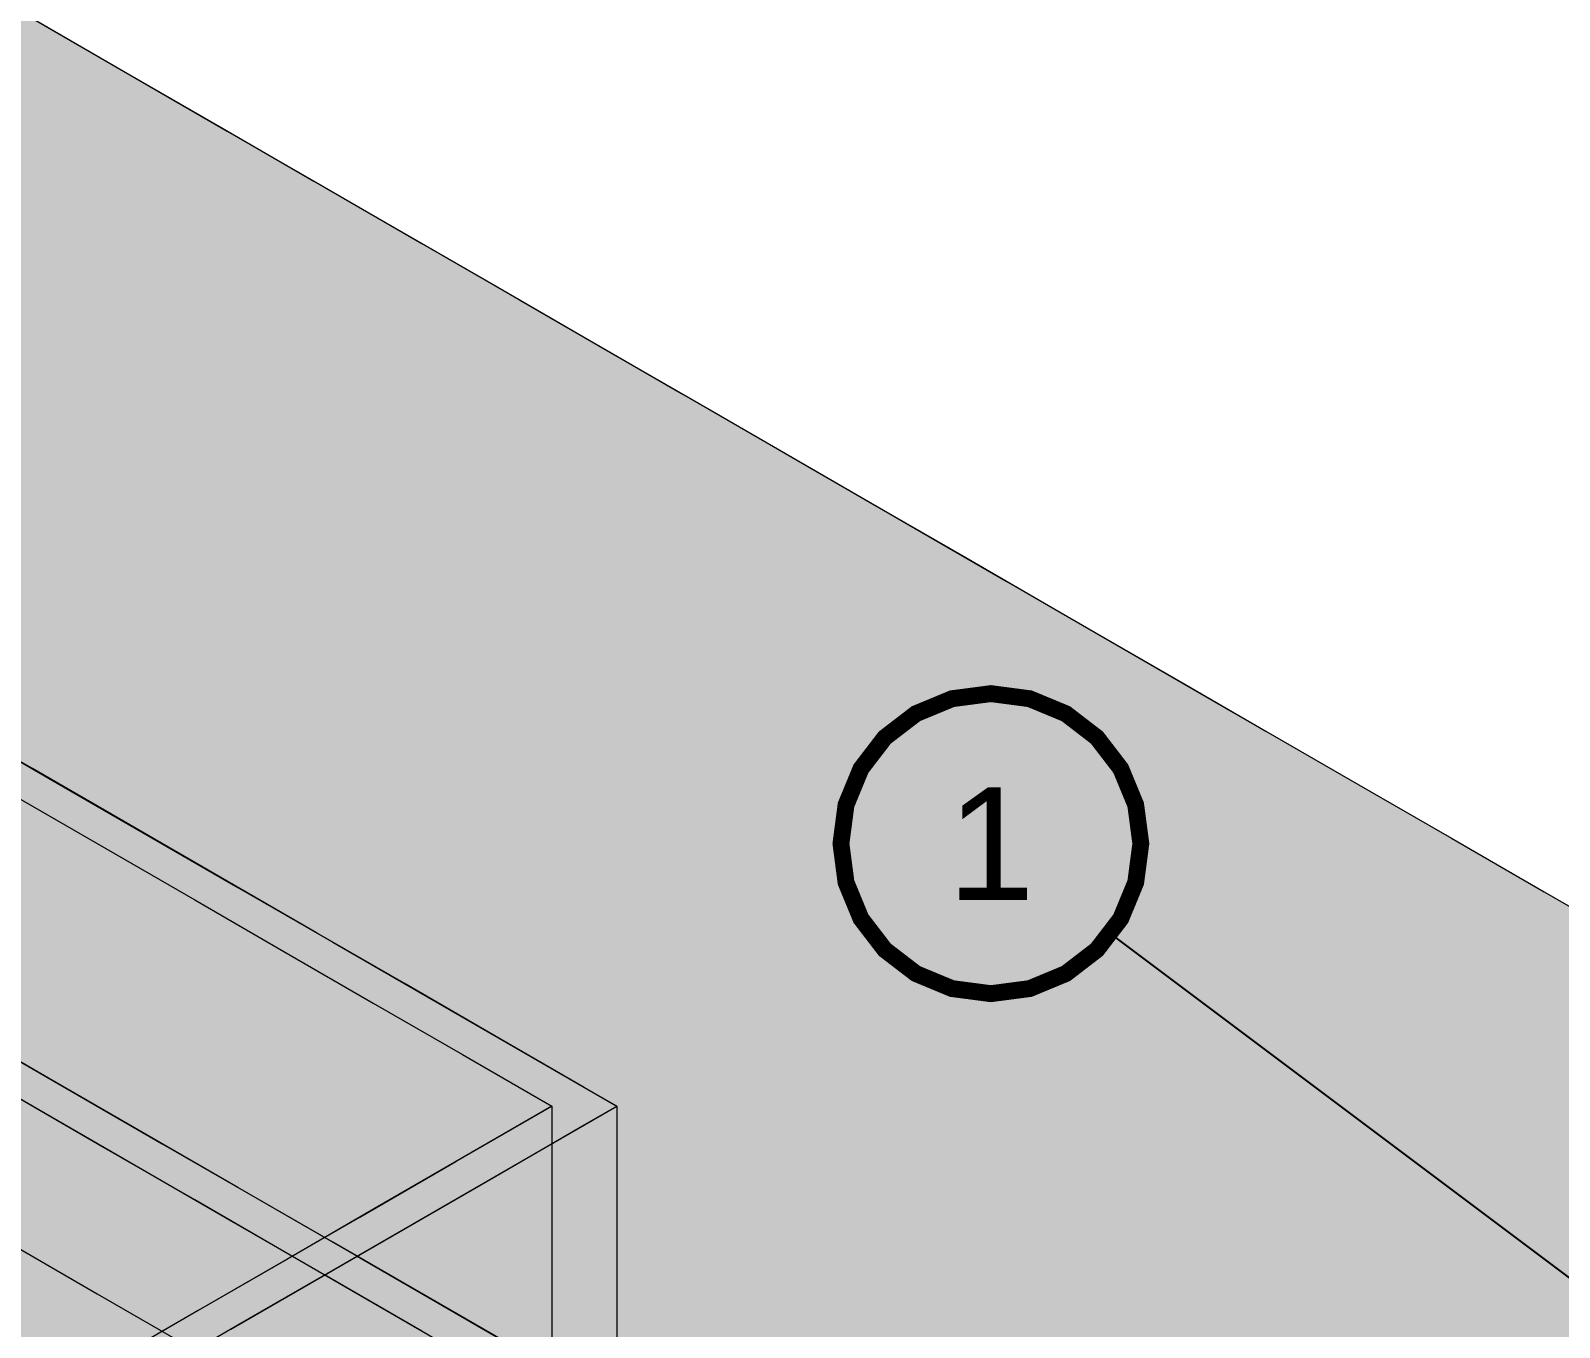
# Model space of a CAD drawing. Header units: metres. Extents: x 0 to 8.41, y 0 to 5.94.
# Drawn here: x 2.7149 to 3.1227, y 4.746 to 5.0918 of the extents above; entities that cross this region are included whole.
import ezdxf
from ezdxf.enums import TextEntityAlignment as Align

# ---------------------------------------------------------------- set-up
doc = ezdxf.new("R2010")
doc.units = ezdxf.units.M
doc.header["$LTSCALE"] = 0.25
doc.layers.add('ISO-3D', color=7, linetype='CONTINUOUS', lineweight=13)
doc.layers.add('ISO-3D-ARISTAS', color=250, linetype='CONTINUOUS', lineweight=13)
doc.layers.add('LLAMADAS-NUM', color=30, linetype='CONTINUOUS', lineweight=25, true_color=0xc05014)
doc.styles.get("Standard").update_dxf_attribs({"font": 'arial.ttf'})

msp = doc.modelspace()

# ---------------------------------------------------------------- linework, layer by layer
at = {"layer": 'ISO-3D', "true_color": 0xb0aea8}
for points in [[(2.71678, 5.09417), (2.69203, 5.07988), (2.69224, 5.10833), (2.6675, 5.09405)], [(2.74131, 5.08), (2.71657, 5.06571), (2.71678, 5.09417), (2.69203, 5.07988)], [(2.71657, 5.06571), (2.69183, 5.05143), (2.69203, 5.07988), (2.66729, 5.0656)], [(2.76585, 5.06583), (2.74111, 5.05155), (2.74131, 5.08), (2.71657, 5.06571)], [(2.74111, 5.05155), (2.71636, 5.03726), (2.71657, 5.06571), (2.69183, 5.05143)], [(2.79039, 5.05167), (2.76565, 5.03738), (2.76585, 5.06583), (2.74111, 5.05155)], [(2.71636, 5.03726), (2.69162, 5.02298), (2.69183, 5.05143), (2.66708, 5.03714)], [(2.76565, 5.03738), (2.7409, 5.0231), (2.74111, 5.05155), (2.71636, 5.03726)], [(2.81493, 5.0375), (2.79018, 5.02321), (2.79039, 5.05167), (2.76565, 5.03738)], [(2.7409, 5.0231), (2.71616, 5.00881), (2.71636, 5.03726), (2.69162, 5.02298)], [(2.79018, 5.02321), (2.76544, 5.00893), (2.76565, 5.03738), (2.7409, 5.0231)], [(2.83946, 5.02333), (2.81472, 5.00905), (2.81493, 5.0375), (2.79018, 5.02321)], [(2.71616, 5.00881), (2.69141, 4.99452), (2.69162, 5.02298), (2.66688, 5.00869)], [(2.76544, 5.00893), (2.7407, 4.99464), (2.7409, 5.0231), (2.71616, 5.00881)], [(2.81472, 5.00905), (2.78998, 4.99476), (2.79018, 5.02321), (2.76544, 5.00893)], [(2.864, 5.00917), (2.83926, 4.99488), (2.83946, 5.02333), (2.81472, 5.00905)], [(2.7407, 4.99464), (2.71595, 4.98036), (2.71616, 5.00881), (2.69141, 4.99452)], [(2.78998, 4.99476), (2.76523, 4.98048), (2.76544, 5.00893), (2.7407, 4.99464)], [(2.83926, 4.99488), (2.81451, 4.9806), (2.81472, 5.00905), (2.78998, 4.99476)], [(2.88854, 4.995), (2.86379, 4.98071), (2.864, 5.00917), (2.83926, 4.99488)], [(2.71595, 4.98036), (2.69121, 4.96607), (2.69141, 4.99452), (2.66667, 4.98024)], [(2.76523, 4.98048), (2.74049, 4.96619), (2.7407, 4.99464), (2.71595, 4.98036)], [(2.81451, 4.9806), (2.78977, 4.96631), (2.78998, 4.99476), (2.76523, 4.98048)], [(2.86379, 4.98071), (2.83905, 4.96643), (2.83926, 4.99488), (2.81451, 4.9806)], [(2.91452, 4.98), (2.88978, 4.96571), (2.88854, 4.995), (2.86379, 4.98071)], [(2.74049, 4.96619), (2.71575, 4.9519), (2.71595, 4.98036), (2.69121, 4.96607)], [(2.78977, 4.96631), (2.76503, 4.95202), (2.76523, 4.98048), (2.74049, 4.96619)], [(2.83905, 4.96643), (2.81431, 4.95214), (2.81451, 4.9806), (2.78977, 4.96631)], [(2.88978, 4.96571), (2.86503, 4.95143), (2.86379, 4.98071), (2.83905, 4.96643)], [(2.9405, 4.965), (2.91576, 4.95071), (2.91452, 4.98), (2.88978, 4.96571)], [(2.71575, 4.9519), (2.691, 4.93762), (2.69121, 4.96607), (2.66646, 4.95179)], [(2.76503, 4.95202), (2.74028, 4.93774), (2.74049, 4.96619), (2.71575, 4.9519)], [(2.81431, 4.95214), (2.78956, 4.93786), (2.78977, 4.96631), (2.76503, 4.95202)], [(2.86503, 4.95143), (2.84029, 4.93714), (2.83905, 4.96643), (2.81431, 4.95214)], [(2.91576, 4.95071), (2.89101, 4.93643), (2.88978, 4.96571), (2.86503, 4.95143)], [(2.96432, 4.95125), (2.93957, 4.93696), (2.9405, 4.965), (2.91576, 4.95071)], [(2.74028, 4.93774), (2.71554, 4.92345), (2.71575, 4.9519), (2.691, 4.93762)], [(2.78956, 4.93786), (2.76482, 4.92357), (2.76503, 4.95202), (2.74028, 4.93774)], [(2.84029, 4.93714), (2.81554, 4.92286), (2.81431, 4.95214), (2.78956, 4.93786)], [(2.89101, 4.93643), (2.86627, 4.92214), (2.86503, 4.95143), (2.84029, 4.93714)], [(2.98813, 4.9375), (2.96339, 4.92321), (2.96432, 4.95125), (2.93957, 4.93696)], [(2.93957, 4.93696), (2.91483, 4.92268), (2.91576, 4.95071), (2.89101, 4.93643)], [(2.71554, 4.92345), (2.6908, 4.90917), (2.691, 4.93762), (2.66626, 4.92333)], [(2.76482, 4.92357), (2.74008, 4.90929), (2.74028, 4.93774), (2.71554, 4.92345)], [(2.81554, 4.92286), (2.7908, 4.90857), (2.78956, 4.93786), (2.76482, 4.92357)], [(2.86627, 4.92214), (2.84153, 4.90786), (2.84029, 4.93714), (2.81554, 4.92286)], [(2.91483, 4.92268), (2.89008, 4.90839), (2.89101, 4.93643), (2.86627, 4.92214)], [(2.96339, 4.92321), (2.93864, 4.90893), (2.93957, 4.93696), (2.91483, 4.92268)], [(3.01195, 4.92375), (2.9872, 4.90946), (2.98813, 4.9375), (2.96339, 4.92321)], [(2.74008, 4.90929), (2.71533, 4.895), (2.71554, 4.92345), (2.6908, 4.90917)], [(2.7908, 4.90857), (2.76606, 4.89429), (2.76482, 4.92357), (2.74008, 4.90929)], [(2.84153, 4.90786), (2.81678, 4.89357), (2.81554, 4.92286), (2.7908, 4.90857)], [(2.93864, 4.90893), (2.9139, 4.89464), (2.91483, 4.92268), (2.89008, 4.90839)], [(2.9872, 4.90946), (2.96246, 4.89518), (2.96339, 4.92321), (2.93864, 4.90893)], [(3.03576, 4.91), (3.01102, 4.89571), (3.01195, 4.92375), (2.9872, 4.90946)], [(2.89008, 4.90839), (2.86534, 4.89411), (2.86627, 4.92214), (2.84153, 4.90786)], [(2.76606, 4.89429), (2.74131, 4.88), (2.74008, 4.90929), (2.71533, 4.895)], [(2.81678, 4.89357), (2.79204, 4.87929), (2.7908, 4.90857), (2.76606, 4.89429)], [(2.86534, 4.89411), (2.8406, 4.87982), (2.84153, 4.90786), (2.81678, 4.89357)], [(2.9139, 4.89464), (2.88916, 4.88036), (2.89008, 4.90839), (2.86534, 4.89411)], [(2.96246, 4.89518), (2.93772, 4.88089), (2.93864, 4.90893), (2.9139, 4.89464)], [(3.01102, 4.89571), (2.98628, 4.88143), (2.9872, 4.90946), (2.96246, 4.89518)], [(3.04442, 4.905), (3.01968, 4.89071), (3.03576, 4.91), (3.01102, 4.89571)], [(3.06917, 4.89071), (3.04442, 4.87643), (3.04442, 4.905), (3.01968, 4.89071)], [(2.79204, 4.87929), (2.76729, 4.865), (2.76606, 4.89429), (2.74131, 4.88)], [(2.93772, 4.88089), (2.91297, 4.86661), (2.9139, 4.89464), (2.88916, 4.88036)], [(2.98628, 4.88143), (2.96153, 4.86714), (2.96246, 4.89518), (2.93772, 4.88089)], [(3.01968, 4.89071), (2.99494, 4.87643), (3.01102, 4.89571), (2.98628, 4.88143)], [(2.8406, 4.87982), (2.81585, 4.86554), (2.81678, 4.89357), (2.79204, 4.87929)], [(2.88916, 4.88036), (2.86441, 4.86607), (2.86534, 4.89411), (2.8406, 4.87982)], [(3.04442, 4.87643), (3.01968, 4.86214), (3.01968, 4.89071), (2.99494, 4.87643)], [(3.09391, 4.87643), (3.06917, 4.86214), (3.06917, 4.89071), (3.04442, 4.87643)], [(2.81585, 4.86554), (2.79111, 4.85125), (2.79204, 4.87929), (2.76729, 4.865)], [(2.86441, 4.86607), (2.83967, 4.85179), (2.8406, 4.87982), (2.81585, 4.86554)], [(2.91297, 4.86661), (2.88823, 4.85232), (2.88916, 4.88036), (2.86441, 4.86607)], [(2.96153, 4.86714), (2.93679, 4.85286), (2.93772, 4.88089), (2.91297, 4.86661)], [(2.99494, 4.87643), (2.97019, 4.86214), (2.98628, 4.88143), (2.96153, 4.86714)], [(3.01968, 4.86214), (2.99494, 4.84786), (2.99494, 4.87643), (2.97019, 4.86214)], [(3.06917, 4.86214), (3.04442, 4.84786), (3.04442, 4.87643), (3.01968, 4.86214)], [(3.11865, 4.86214), (3.09391, 4.84786), (3.09391, 4.87643), (3.06917, 4.86214)], [(2.88823, 4.85232), (2.86349, 4.83804), (2.86441, 4.86607), (2.83967, 4.85179)], [(2.93679, 4.85286), (2.91204, 4.83857), (2.91297, 4.86661), (2.88823, 4.85232)], [(2.97019, 4.86214), (2.94545, 4.84786), (2.96153, 4.86714), (2.93679, 4.85286)], [(2.83967, 4.85179), (2.81493, 4.8375), (2.81585, 4.86554), (2.79111, 4.85125)], [(2.99494, 4.84786), (2.97019, 4.83357), (2.97019, 4.86214), (2.94545, 4.84786)], [(3.04442, 4.84786), (3.01968, 4.83357), (3.01968, 4.86214), (2.99494, 4.84786)], [(3.09391, 4.84786), (3.06917, 4.83357), (3.06917, 4.86214), (3.04442, 4.84786)], [(3.1434, 4.84786), (3.11865, 4.83357), (3.11865, 4.86214), (3.09391, 4.84786)], [(2.86349, 4.83804), (2.83874, 4.82375), (2.83967, 4.85179), (2.81493, 4.8375)], [(2.91204, 4.83857), (2.8873, 4.82429), (2.88823, 4.85232), (2.86349, 4.83804)], [(2.94545, 4.84786), (2.9207, 4.83357), (2.93679, 4.85286), (2.91204, 4.83857)], [(2.97019, 4.83357), (2.94545, 4.81929), (2.94545, 4.84786), (2.9207, 4.83357)], [(3.01968, 4.83357), (2.99494, 4.81929), (2.99494, 4.84786), (2.97019, 4.83357)], [(3.06917, 4.83357), (3.04442, 4.81929), (3.04442, 4.84786), (3.01968, 4.83357)], [(3.11865, 4.83357), (3.09391, 4.81929), (3.09391, 4.84786), (3.06917, 4.83357)], [(3.16814, 4.83357), (3.1434, 4.81929), (3.1434, 4.84786), (3.11865, 4.83357)], [(2.8873, 4.82429), (2.86256, 4.81), (2.86349, 4.83804), (2.83874, 4.82375)], [(2.9207, 4.83357), (2.89596, 4.81929), (2.91204, 4.83857), (2.8873, 4.82429)], [(2.94545, 4.81929), (2.9207, 4.805), (2.9207, 4.83357), (2.89596, 4.81929)], [(2.99494, 4.81929), (2.97019, 4.805), (2.97019, 4.83357), (2.94545, 4.81929)], [(3.04442, 4.81929), (3.01968, 4.805), (3.01968, 4.83357), (2.99494, 4.81929)], [(3.09391, 4.81929), (3.06917, 4.805), (3.06917, 4.83357), (3.04442, 4.81929)], [(3.1434, 4.81929), (3.11865, 4.805), (3.11865, 4.83357), (3.09391, 4.81929)], [(2.72399, 4.81), (2.71533, 4.805), (2.69801, 4.825), (2.68935, 4.82)], [(2.89596, 4.81929), (2.87122, 4.805), (2.8873, 4.82429), (2.86256, 4.81)], [(2.9207, 4.805), (2.89596, 4.79071), (2.89596, 4.81929), (2.87122, 4.805)], [(2.97019, 4.805), (2.94545, 4.79071), (2.94545, 4.81929), (2.9207, 4.805)], [(3.01968, 4.805), (2.99494, 4.79071), (2.99494, 4.81929), (2.97019, 4.805)], [(3.06917, 4.805), (3.04442, 4.79071), (3.04442, 4.81929), (3.01968, 4.805)], [(3.11865, 4.805), (3.09391, 4.79071), (3.09391, 4.81929), (3.06917, 4.805)], [(3.16814, 4.805), (3.1434, 4.79071), (3.1434, 4.81929), (3.11865, 4.805)], [(2.74997, 4.795), (2.74131, 4.79), (2.72399, 4.81), (2.71533, 4.805)], [(2.89596, 4.79071), (2.8873, 4.78571), (2.87122, 4.805), (2.86256, 4.8)], [(2.94545, 4.79071), (2.9207, 4.77643), (2.9207, 4.805), (2.89596, 4.79071)], [(2.99494, 4.79071), (2.97019, 4.77643), (2.97019, 4.805), (2.94545, 4.79071)], [(3.04442, 4.79071), (3.01968, 4.77643), (3.01968, 4.805), (2.99494, 4.79071)], [(3.09391, 4.79071), (3.06917, 4.77643), (3.06917, 4.805), (3.04442, 4.79071)], [(3.1434, 4.79071), (3.11865, 4.77643), (3.11865, 4.805), (3.09391, 4.79071)], [(2.8873, 4.78571), (2.86373, 4.7721), (2.86256, 4.8), (2.83898, 4.78639)], [(2.77595, 4.78), (2.76729, 4.775), (2.74997, 4.795), (2.74131, 4.79)], [(2.9207, 4.77643), (2.91204, 4.77143), (2.89596, 4.79071), (2.8873, 4.78571)], [(2.97019, 4.77643), (2.94545, 4.76214), (2.94545, 4.79071), (2.9207, 4.77643)], [(3.01968, 4.77643), (2.99494, 4.76214), (2.99494, 4.79071), (2.97019, 4.77643)], [(3.06917, 4.77643), (3.04442, 4.76214), (3.04442, 4.79071), (3.01968, 4.77643)], [(3.11865, 4.77643), (3.09391, 4.76214), (3.09391, 4.79071), (3.06917, 4.77643)], [(3.16814, 4.77643), (3.1434, 4.76214), (3.1434, 4.79071), (3.11865, 4.77643)], [(2.86373, 4.7721), (2.84015, 4.75849), (2.83898, 4.78639), (2.81541, 4.77278)], [(2.91204, 4.77143), (2.88847, 4.75782), (2.8873, 4.78571), (2.86373, 4.7721)], [(2.80194, 4.765), (2.79328, 4.76), (2.77595, 4.78), (2.76729, 4.775)], [(2.94545, 4.76214), (2.93679, 4.75714), (2.9207, 4.77643), (2.91204, 4.77143)], [(2.99494, 4.76214), (2.97019, 4.74786), (2.97019, 4.77643), (2.94545, 4.76214)], [(3.04442, 4.76214), (3.01968, 4.74786), (3.01968, 4.77643), (2.99494, 4.76214)], [(3.09391, 4.76214), (3.06917, 4.74786), (3.06917, 4.77643), (3.04442, 4.76214)], [(3.1434, 4.76214), (3.11865, 4.74786), (3.11865, 4.77643), (3.09391, 4.76214)], [(2.84015, 4.75849), (2.81658, 4.74488), (2.81541, 4.77278), (2.79183, 4.75917)], [(2.88847, 4.75782), (2.86489, 4.74421), (2.86373, 4.7721), (2.84015, 4.75849)], [(2.93679, 4.75714), (2.91321, 4.74353), (2.91204, 4.77143), (2.88847, 4.75782)], [(2.82792, 4.75), (2.81926, 4.745), (2.80194, 4.765), (2.79328, 4.76)], [(2.71533, 4.745), (2.69368, 4.7325), (2.68935, 4.76), (2.6677, 4.7475)], [(2.97019, 4.74786), (2.96153, 4.74286), (2.94545, 4.76214), (2.93679, 4.75714)], [(3.01968, 4.74786), (2.99494, 4.73357), (2.99494, 4.76214), (2.97019, 4.74786)], [(3.06917, 4.74786), (3.04442, 4.73357), (3.04442, 4.76214), (3.01968, 4.74786)], [(3.11865, 4.74786), (3.09391, 4.73357), (3.09391, 4.76214), (3.06917, 4.74786)], [(3.16814, 4.74786), (3.1434, 4.73357), (3.1434, 4.76214), (3.11865, 4.74786)], [(2.81658, 4.74488), (2.793, 4.73127), (2.79183, 4.75917), (2.76826, 4.74556)], [(2.86489, 4.74421), (2.84132, 4.7306), (2.84015, 4.75849), (2.81658, 4.74488)], [(2.91321, 4.74353), (2.88964, 4.72992), (2.88847, 4.75782), (2.86489, 4.74421)], [(2.96153, 4.74286), (2.93796, 4.72925), (2.93679, 4.75714), (2.91321, 4.74353)], [(2.84524, 4.74), (2.83658, 4.735), (2.82792, 4.75), (2.81926, 4.745)], [(2.99494, 4.73357), (2.98628, 4.72857), (2.97019, 4.74786), (2.96153, 4.74286)], [(3.04442, 4.73357), (3.01968, 4.71929), (3.01968, 4.74786), (2.99494, 4.73357)], [(3.09391, 4.73357), (3.06917, 4.71929), (3.06917, 4.74786), (3.04442, 4.73357)], [(3.1434, 4.73357), (3.11865, 4.71929), (3.11865, 4.74786), (3.09391, 4.73357)]]:
    msp.add_solid(points, dxfattribs=at)
at = {"layer": 'ISO-3D', "true_color": 0x9e9d98}
for points in [[(2.71533, 5.06833), (2.68935, 5.08333), (2.71533, 5.095), (2.68935, 5.11)], [(2.74131, 5.05333), (2.71533, 5.06833), (2.74131, 5.08), (2.71533, 5.095)], [(2.71533, 5.04167), (2.68935, 5.05667), (2.71533, 5.06833), (2.68935, 5.08333)], [(2.76729, 5.03833), (2.74131, 5.05333), (2.76729, 5.065), (2.74131, 5.08)], [(2.74131, 5.02667), (2.71533, 5.04167), (2.74131, 5.05333), (2.71533, 5.06833)], [(2.79328, 5.02333), (2.76729, 5.03833), (2.79328, 5.05), (2.76729, 5.065)], [(2.71533, 5.015), (2.68935, 5.03), (2.71533, 5.04167), (2.68935, 5.05667)], [(2.76729, 5.01167), (2.74131, 5.02667), (2.76729, 5.03833), (2.74131, 5.05333)], [(2.81926, 5.00833), (2.79328, 5.02333), (2.81926, 5.035), (2.79328, 5.05)], [(2.74131, 5), (2.71533, 5.015), (2.74131, 5.02667), (2.71533, 5.04167)], [(2.79328, 4.99667), (2.76729, 5.01167), (2.79328, 5.02333), (2.76729, 5.03833)], [(2.84524, 4.99333), (2.81926, 5.00833), (2.84524, 5.02), (2.81926, 5.035)], [(2.71533, 4.995), (2.68935, 5.01), (2.71533, 5.015), (2.68935, 5.03)], [(2.76729, 4.985), (2.74131, 5), (2.76729, 5.01167), (2.74131, 5.02667)], [(2.81926, 4.98167), (2.79328, 4.99667), (2.81926, 5.00833), (2.79328, 5.02333)], [(2.87122, 4.97833), (2.84524, 4.99333), (2.87122, 5.005), (2.84524, 5.02)], [(2.74131, 4.98), (2.71533, 4.995), (2.74131, 5), (2.71533, 5.015)], [(2.71533, 4.96605), (2.68935, 4.98105), (2.71533, 4.995), (2.68935, 5.01)], [(2.79328, 4.97), (2.76729, 4.985), (2.79328, 4.99667), (2.76729, 5.01167)], [(2.84524, 4.96667), (2.81926, 4.98167), (2.84524, 4.99333), (2.81926, 5.00833)], [(2.8972, 4.96333), (2.87122, 4.97833), (2.8972, 4.99), (2.87122, 5.005)], [(2.76729, 4.965), (2.74131, 4.98), (2.76729, 4.985), (2.74131, 5)], [(2.81926, 4.955), (2.79328, 4.97), (2.81926, 4.98167), (2.79328, 4.99667)], [(2.74131, 4.95105), (2.71533, 4.96605), (2.74131, 4.98), (2.71533, 4.995)], [(2.87122, 4.95167), (2.84524, 4.96667), (2.87122, 4.97833), (2.84524, 4.99333)], [(2.92318, 4.94833), (2.8972, 4.96333), (2.92318, 4.975), (2.8972, 4.99)], [(2.79328, 4.95), (2.76729, 4.965), (2.79328, 4.97), (2.76729, 4.985)], [(2.71533, 4.93711), (2.68935, 4.95211), (2.71533, 4.96605), (2.68935, 4.98105)], [(2.76729, 4.93605), (2.74131, 4.95105), (2.76729, 4.965), (2.74131, 4.98)], [(2.84524, 4.94), (2.81926, 4.955), (2.84524, 4.96667), (2.81926, 4.98167)], [(2.8972, 4.93667), (2.87122, 4.95167), (2.8972, 4.96333), (2.87122, 4.97833)], [(2.94916, 4.93333), (2.92318, 4.94833), (2.94916, 4.96), (2.92318, 4.975)], [(2.81926, 4.935), (2.79328, 4.95), (2.81926, 4.955), (2.79328, 4.97)], [(2.74131, 4.92211), (2.71533, 4.93711), (2.74131, 4.95105), (2.71533, 4.96605)], [(2.79328, 4.92105), (2.76729, 4.93605), (2.79328, 4.95), (2.76729, 4.965)], [(2.87122, 4.925), (2.84524, 4.94), (2.87122, 4.95167), (2.84524, 4.96667)], [(2.92318, 4.92167), (2.8972, 4.93667), (2.92318, 4.94833), (2.8972, 4.96333)], [(2.97514, 4.91833), (2.94916, 4.93333), (2.97514, 4.945), (2.94916, 4.96)], [(2.71533, 4.90816), (2.68935, 4.92316), (2.71533, 4.93711), (2.68935, 4.95211)], [(2.84524, 4.92), (2.81926, 4.935), (2.84524, 4.94), (2.81926, 4.955)], [(2.8972, 4.91), (2.87122, 4.925), (2.8972, 4.93667), (2.87122, 4.95167)], [(2.76729, 4.90711), (2.74131, 4.92211), (2.76729, 4.93605), (2.74131, 4.95105)], [(2.81926, 4.90605), (2.79328, 4.92105), (2.81926, 4.935), (2.79328, 4.95)], [(2.94916, 4.90667), (2.92318, 4.92167), (2.94916, 4.93333), (2.92318, 4.94833)], [(3.00112, 4.90333), (2.97514, 4.91833), (3.00112, 4.93), (2.97514, 4.945)], [(2.87122, 4.905), (2.84524, 4.92), (2.87122, 4.925), (2.84524, 4.94)], [(2.74131, 4.89316), (2.71533, 4.90816), (2.74131, 4.92211), (2.71533, 4.93711)], [(2.79328, 4.89211), (2.76729, 4.90711), (2.79328, 4.92105), (2.76729, 4.93605)], [(2.84524, 4.89105), (2.81926, 4.90605), (2.84524, 4.92), (2.81926, 4.935)], [(2.92318, 4.895), (2.8972, 4.91), (2.92318, 4.92167), (2.8972, 4.93667)], [(2.97514, 4.89167), (2.94916, 4.90667), (2.97514, 4.91833), (2.94916, 4.93333)], [(3.02277, 4.89083), (3.00112, 4.90333), (3.02277, 4.9175), (3.00112, 4.93)], [(2.71533, 4.87921), (2.68935, 4.89421), (2.71533, 4.90816), (2.68935, 4.92316)], [(2.8972, 4.89), (2.87122, 4.905), (2.8972, 4.91), (2.87122, 4.925)], [(2.76729, 4.87816), (2.74131, 4.89316), (2.76729, 4.90711), (2.74131, 4.92211)], [(2.81926, 4.87711), (2.79328, 4.89211), (2.81926, 4.90605), (2.79328, 4.92105)], [(2.87122, 4.87605), (2.84524, 4.89105), (2.87122, 4.905), (2.84524, 4.92)], [(2.94916, 4.88), (2.92318, 4.895), (2.94916, 4.90667), (2.92318, 4.92167)], [(3.00112, 4.87667), (2.97514, 4.89167), (3.00112, 4.90333), (2.97514, 4.91833)], [(3.04442, 4.87833), (3.02277, 4.89083), (3.04442, 4.905), (3.02277, 4.9175)], [(2.71966, 4.86583), (2.6944, 4.88042), (2.71966, 4.8925), (2.6944, 4.90708)], [(2.74131, 4.86421), (2.71533, 4.87921), (2.74131, 4.89316), (2.71533, 4.90816)], [(2.79328, 4.86316), (2.76729, 4.87816), (2.79328, 4.89211), (2.76729, 4.90711)], [(2.92318, 4.875), (2.8972, 4.89), (2.92318, 4.895), (2.8972, 4.91)], [(2.97514, 4.865), (2.94916, 4.88), (2.97514, 4.89167), (2.94916, 4.90667)], [(2.84524, 4.86211), (2.81926, 4.87711), (2.84524, 4.89105), (2.81926, 4.90605)], [(2.8972, 4.86105), (2.87122, 4.87605), (2.8972, 4.89), (2.87122, 4.905)], [(3.02277, 4.86417), (3.00112, 4.87667), (3.02277, 4.89083), (3.00112, 4.90333)], [(3.06917, 4.86405), (3.04442, 4.87833), (3.06917, 4.89071), (3.04442, 4.905)], [(2.71533, 4.85026), (2.68935, 4.86526), (2.71533, 4.87921), (2.68935, 4.89421)], [(2.94916, 4.86), (2.92318, 4.875), (2.94916, 4.88), (2.92318, 4.895)], [(2.74492, 4.85125), (2.71966, 4.86583), (2.74492, 4.87792), (2.71966, 4.8925)], [(2.76729, 4.84921), (2.74131, 4.86421), (2.76729, 4.87816), (2.74131, 4.89316)], [(2.81926, 4.84816), (2.79328, 4.86316), (2.81926, 4.87711), (2.79328, 4.89211)], [(2.87122, 4.84711), (2.84524, 4.86211), (2.87122, 4.87605), (2.84524, 4.89105)], [(3.00112, 4.85), (2.97514, 4.865), (3.00112, 4.87667), (2.97514, 4.89167)], [(3.04442, 4.85167), (3.02277, 4.86417), (3.04442, 4.87833), (3.02277, 4.89083)], [(3.09391, 4.84976), (3.06917, 4.86405), (3.09391, 4.87643), (3.06917, 4.89071)], [(2.92318, 4.84605), (2.8972, 4.86105), (2.92318, 4.875), (2.8972, 4.89)], [(2.71966, 4.83917), (2.6944, 4.85375), (2.71966, 4.86583), (2.6944, 4.88042)], [(2.74131, 4.83526), (2.71533, 4.85026), (2.74131, 4.86421), (2.71533, 4.87921)], [(2.77018, 4.83667), (2.74492, 4.85125), (2.77018, 4.86333), (2.74492, 4.87792)], [(2.79328, 4.83421), (2.76729, 4.84921), (2.79328, 4.86316), (2.76729, 4.87816)], [(2.97514, 4.845), (2.94916, 4.86), (2.97514, 4.865), (2.94916, 4.88)], [(3.06917, 4.83738), (3.04442, 4.85167), (3.06917, 4.86405), (3.04442, 4.87833)], [(2.84524, 4.83316), (2.81926, 4.84816), (2.84524, 4.86211), (2.81926, 4.87711)], [(2.8972, 4.83211), (2.87122, 4.84711), (2.8972, 4.86105), (2.87122, 4.87605)], [(2.94916, 4.83105), (2.92318, 4.84605), (2.94916, 4.86), (2.92318, 4.875)], [(3.02277, 4.8375), (3.00112, 4.85), (3.02277, 4.86417), (3.00112, 4.87667)], [(3.11865, 4.83548), (3.09391, 4.84976), (3.11865, 4.86214), (3.09391, 4.87643)], [(2.74492, 4.82458), (2.71966, 4.83917), (2.74492, 4.85125), (2.71966, 4.86583)], [(2.71533, 4.82132), (2.68935, 4.83632), (2.71533, 4.85026), (2.68935, 4.86526)], [(2.76729, 4.82026), (2.74131, 4.83526), (2.76729, 4.84921), (2.74131, 4.86421)], [(2.79544, 4.82208), (2.77018, 4.83667), (2.79544, 4.84875), (2.77018, 4.86333)], [(2.81926, 4.81921), (2.79328, 4.83421), (2.81926, 4.84816), (2.79328, 4.86316)], [(2.87122, 4.81816), (2.84524, 4.83316), (2.87122, 4.84711), (2.84524, 4.86211)], [(3.00112, 4.83), (2.97514, 4.845), (3.00112, 4.85), (2.97514, 4.865)], [(3.04442, 4.825), (3.02277, 4.8375), (3.04442, 4.85167), (3.02277, 4.86417)], [(3.09391, 4.8231), (3.06917, 4.83738), (3.09391, 4.84976), (3.06917, 4.86405)], [(3.1434, 4.82119), (3.11865, 4.83548), (3.1434, 4.84786), (3.11865, 4.86214)], [(2.92318, 4.81711), (2.8972, 4.83211), (2.92318, 4.84605), (2.8972, 4.86105)], [(2.97514, 4.81605), (2.94916, 4.83105), (2.97514, 4.845), (2.94916, 4.86)], [(2.71966, 4.8125), (2.6944, 4.82708), (2.71966, 4.83917), (2.6944, 4.85375)], [(2.74131, 4.80632), (2.71533, 4.82132), (2.74131, 4.83526), (2.71533, 4.85026)], [(2.77018, 4.81), (2.74492, 4.82458), (2.77018, 4.83667), (2.74492, 4.85125)], [(3.02277, 4.8175), (3.00112, 4.83), (3.02277, 4.8375), (3.00112, 4.85)], [(3.06917, 4.81071), (3.04442, 4.825), (3.06917, 4.83738), (3.04442, 4.85167)], [(3.11865, 4.80881), (3.09391, 4.8231), (3.11865, 4.83548), (3.09391, 4.84976)], [(2.79328, 4.80526), (2.76729, 4.82026), (2.79328, 4.83421), (2.76729, 4.84921)], [(2.8207, 4.8075), (2.79544, 4.82208), (2.8207, 4.83417), (2.79544, 4.84875)], [(2.84524, 4.80421), (2.81926, 4.81921), (2.84524, 4.83316), (2.81926, 4.84816)], [(2.8972, 4.80316), (2.87122, 4.81816), (2.8972, 4.83211), (2.87122, 4.84711)], [(2.94916, 4.80211), (2.92318, 4.81711), (2.94916, 4.83105), (2.92318, 4.84605)], [(3.00112, 4.80105), (2.97514, 4.81605), (3.00112, 4.83), (2.97514, 4.845)], [(2.74492, 4.79792), (2.71966, 4.8125), (2.74492, 4.82458), (2.71966, 4.83917)], [(3.04442, 4.805), (3.02277, 4.8175), (3.04442, 4.825), (3.02277, 4.8375)], [(3.09391, 4.79643), (3.06917, 4.81071), (3.09391, 4.8231), (3.06917, 4.83738)], [(2.71533, 4.79237), (2.68935, 4.80737), (2.71533, 4.82132), (2.68935, 4.83632)], [(2.76729, 4.79132), (2.74131, 4.80632), (2.76729, 4.82026), (2.74131, 4.83526)], [(2.79544, 4.79542), (2.77018, 4.81), (2.79544, 4.82208), (2.77018, 4.83667)], [(2.81926, 4.79026), (2.79328, 4.80526), (2.81926, 4.81921), (2.79328, 4.83421)], [(2.84596, 4.79292), (2.8207, 4.8075), (2.84596, 4.81958), (2.8207, 4.83417)], [(2.87122, 4.78921), (2.84524, 4.80421), (2.87122, 4.81816), (2.84524, 4.83316)], [(3.1434, 4.79452), (3.11865, 4.80881), (3.1434, 4.82119), (3.11865, 4.83548)], [(2.92318, 4.78816), (2.8972, 4.80316), (2.92318, 4.81711), (2.8972, 4.83211)], [(2.97514, 4.78711), (2.94916, 4.80211), (2.97514, 4.81605), (2.94916, 4.83105)], [(3.02277, 4.78855), (3.00112, 4.80105), (3.02277, 4.8175), (3.00112, 4.83)], [(3.06917, 4.79071), (3.04442, 4.805), (3.06917, 4.81071), (3.04442, 4.825)], [(2.74131, 4.77737), (2.71533, 4.79237), (2.74131, 4.80632), (2.71533, 4.82132)], [(2.77018, 4.78333), (2.74492, 4.79792), (2.77018, 4.81), (2.74492, 4.82458)], [(2.8207, 4.78083), (2.79544, 4.79542), (2.8207, 4.8075), (2.79544, 4.82208)], [(3.11865, 4.78214), (3.09391, 4.79643), (3.11865, 4.80881), (3.09391, 4.8231)], [(2.79328, 4.77632), (2.76729, 4.79132), (2.79328, 4.80526), (2.76729, 4.82026)], [(2.84524, 4.77526), (2.81926, 4.79026), (2.84524, 4.80421), (2.81926, 4.81921)], [(2.87122, 4.77833), (2.84596, 4.79292), (2.87122, 4.805), (2.84596, 4.81958)], [(2.8972, 4.77421), (2.87122, 4.78921), (2.8972, 4.80316), (2.87122, 4.81816)], [(2.94916, 4.77316), (2.92318, 4.78816), (2.94916, 4.80211), (2.92318, 4.81711)], [(3.04442, 4.77605), (3.02277, 4.78855), (3.04442, 4.805), (3.02277, 4.8175)], [(3.00112, 4.77211), (2.97514, 4.78711), (3.00112, 4.80105), (2.97514, 4.81605)], [(2.79544, 4.76875), (2.77018, 4.78333), (2.79544, 4.79542), (2.77018, 4.81)], [(3.09391, 4.77643), (3.06917, 4.79071), (3.09391, 4.79643), (3.06917, 4.81071)], [(3.1434, 4.76786), (3.11865, 4.78214), (3.1434, 4.79452), (3.11865, 4.80881)], [(2.71533, 4.76342), (2.68935, 4.77842), (2.71533, 4.79237), (2.68935, 4.80737)], [(2.76729, 4.76237), (2.74131, 4.77737), (2.76729, 4.79132), (2.74131, 4.80632)], [(2.81926, 4.76132), (2.79328, 4.77632), (2.81926, 4.79026), (2.79328, 4.80526)], [(2.84596, 4.76625), (2.8207, 4.78083), (2.84596, 4.79292), (2.8207, 4.8075)], [(3.06917, 4.76177), (3.04442, 4.77605), (3.06917, 4.79071), (3.04442, 4.805)], [(2.87122, 4.76026), (2.84524, 4.77526), (2.87122, 4.78921), (2.84524, 4.80421)], [(2.92318, 4.75921), (2.8972, 4.77421), (2.92318, 4.78816), (2.8972, 4.80316)], [(2.97514, 4.75816), (2.94916, 4.77316), (2.97514, 4.78711), (2.94916, 4.80211)], [(3.02277, 4.75961), (3.00112, 4.77211), (3.02277, 4.78855), (3.00112, 4.80105)], [(3.11865, 4.76214), (3.09391, 4.77643), (3.11865, 4.78214), (3.09391, 4.79643)], [(2.74131, 4.74842), (2.71533, 4.76342), (2.74131, 4.77737), (2.71533, 4.79237)], [(2.8207, 4.75417), (2.79544, 4.76875), (2.8207, 4.78083), (2.79544, 4.79542)], [(2.87122, 4.75167), (2.84596, 4.76625), (2.87122, 4.77833), (2.84596, 4.79292)], [(2.79328, 4.74737), (2.76729, 4.76237), (2.79328, 4.77632), (2.76729, 4.79132)], [(2.84524, 4.74632), (2.81926, 4.76132), (2.84524, 4.77526), (2.81926, 4.79026)], [(2.8972, 4.74526), (2.87122, 4.76026), (2.8972, 4.77421), (2.87122, 4.78921)], [(2.94916, 4.74421), (2.92318, 4.75921), (2.94916, 4.77316), (2.92318, 4.78816)], [(3.04442, 4.74711), (3.02277, 4.75961), (3.04442, 4.77605), (3.02277, 4.78855)], [(3.09391, 4.74748), (3.06917, 4.76177), (3.09391, 4.77643), (3.06917, 4.79071)], [(3.00112, 4.74316), (2.97514, 4.75816), (3.00112, 4.77211), (2.97514, 4.78711)], [(2.84596, 4.73958), (2.8207, 4.75417), (2.84596, 4.76625), (2.8207, 4.78083)], [(3.1434, 4.74786), (3.11865, 4.76214), (3.1434, 4.76786), (3.11865, 4.78214)], [(2.71533, 4.73447), (2.68935, 4.74947), (2.71533, 4.76342), (2.68935, 4.77842)], [(2.76729, 4.73342), (2.74131, 4.74842), (2.76729, 4.76237), (2.74131, 4.77737)], [(2.81926, 4.73237), (2.79328, 4.74737), (2.81926, 4.76132), (2.79328, 4.77632)], [(3.06917, 4.73282), (3.04442, 4.74711), (3.06917, 4.76177), (3.04442, 4.77605)], [(3.11865, 4.7332), (3.09391, 4.74748), (3.11865, 4.76214), (3.09391, 4.77643)], [(2.87122, 4.73132), (2.84524, 4.74632), (2.87122, 4.76026), (2.84524, 4.77526)], [(2.92318, 4.73026), (2.8972, 4.74526), (2.92318, 4.75921), (2.8972, 4.77421)], [(2.97514, 4.72921), (2.94916, 4.74421), (2.97514, 4.75816), (2.94916, 4.77316)], [(3.02277, 4.73066), (3.00112, 4.74316), (3.02277, 4.75961), (3.00112, 4.77211)], [(2.73265, 4.735), (2.70667, 4.75), (2.73265, 4.755), (2.70667, 4.77)], [(2.87122, 4.725), (2.84596, 4.73958), (2.87122, 4.75167), (2.84596, 4.76625)], [(2.71533, 4.71687), (2.68935, 4.73187), (2.71533, 4.745), (2.68935, 4.76)], [(2.74131, 4.71947), (2.71533, 4.73447), (2.74131, 4.74842), (2.71533, 4.76342)], [(2.79328, 4.71842), (2.76729, 4.73342), (2.79328, 4.74737), (2.76729, 4.76237)], [(2.84524, 4.71737), (2.81926, 4.73237), (2.84524, 4.74632), (2.81926, 4.76132)], [(2.8972, 4.71632), (2.87122, 4.73132), (2.8972, 4.74526), (2.87122, 4.76026)], [(3.04442, 4.71816), (3.02277, 4.73066), (3.04442, 4.74711), (3.02277, 4.75961)], [(3.09391, 4.71853), (3.06917, 4.73282), (3.09391, 4.74748), (3.06917, 4.76177)], [(3.1434, 4.71891), (3.11865, 4.7332), (3.1434, 4.74786), (3.11865, 4.76214)], [(2.94916, 4.71526), (2.92318, 4.73026), (2.94916, 4.74421), (2.92318, 4.75921)], [(3.00112, 4.71421), (2.97514, 4.72921), (3.00112, 4.74316), (2.97514, 4.75816)], [(2.75863, 4.72), (2.73265, 4.735), (2.75863, 4.74), (2.73265, 4.755)], [(2.71533, 4.70553), (2.68935, 4.72053), (2.71533, 4.73447), (2.68935, 4.74947)], [(2.73265, 4.71), (2.70667, 4.725), (2.73265, 4.735), (2.70667, 4.75)], [(2.76729, 4.70447), (2.74131, 4.71947), (2.76729, 4.73342), (2.74131, 4.74842)], [(2.81926, 4.70342), (2.79328, 4.71842), (2.81926, 4.73237), (2.79328, 4.74737)], [(3.11865, 4.70425), (3.09391, 4.71853), (3.11865, 4.7332), (3.09391, 4.74748)], [(2.87122, 4.70237), (2.84524, 4.71737), (2.87122, 4.73132), (2.84524, 4.74632)], [(3.06917, 4.70387), (3.04442, 4.71816), (3.06917, 4.73282), (3.04442, 4.74711)]]:
    msp.add_solid(points, dxfattribs=at)
at = {"layer": 'ISO-3D', "true_color": 0x9e9c96}
for points in [[(2.73265, 4.875), (2.70908, 4.86139), (2.70667, 4.89), (2.6831, 4.87639)], [(2.75863, 4.86), (2.73506, 4.84639), (2.73265, 4.875), (2.70908, 4.86139)], [(2.73506, 4.84639), (2.71148, 4.83278), (2.70908, 4.86139), (2.6855, 4.84778)], [(2.78245, 4.84625), (2.75888, 4.83264), (2.75863, 4.86), (2.73506, 4.84639)], [(2.75888, 4.83264), (2.7353, 4.81903), (2.73506, 4.84639), (2.71148, 4.83278)], [(2.80627, 4.8325), (2.78269, 4.81889), (2.78245, 4.84625), (2.75888, 4.83264)], [(2.7353, 4.81903), (2.71172, 4.80542), (2.71148, 4.83278), (2.68791, 4.81917)], [(2.78269, 4.81889), (2.75912, 4.80528), (2.75888, 4.83264), (2.7353, 4.81903)], [(2.83008, 4.81875), (2.80651, 4.80514), (2.80627, 4.8325), (2.78269, 4.81889)], [(2.75912, 4.80528), (2.73554, 4.79167), (2.7353, 4.81903), (2.71172, 4.80542)], [(2.80651, 4.80514), (2.78293, 4.79153), (2.78269, 4.81889), (2.75912, 4.80528)], [(2.8539, 4.805), (2.83032, 4.79139), (2.83008, 4.81875), (2.80651, 4.80514)], [(2.73554, 4.79167), (2.71197, 4.77806), (2.71172, 4.80542), (2.68815, 4.79181)], [(2.78293, 4.79153), (2.75936, 4.77792), (2.75912, 4.80528), (2.73554, 4.79167)], [(2.83032, 4.79139), (2.80675, 4.77778), (2.80651, 4.80514), (2.78293, 4.79153)], [(2.75936, 4.77792), (2.73578, 4.76431), (2.73554, 4.79167), (2.71197, 4.77806)], [(2.80675, 4.77778), (2.78317, 4.76417), (2.78293, 4.79153), (2.75936, 4.77792)], [(2.73578, 4.76431), (2.71221, 4.75069), (2.71197, 4.77806), (2.68839, 4.76444)], [(2.78317, 4.76417), (2.7596, 4.75056), (2.75936, 4.77792), (2.73578, 4.76431)], [(2.73265, 4.755), (2.70667, 4.74), (2.70667, 4.77), (2.68069, 4.755)], [(2.7596, 4.75056), (2.73602, 4.73694), (2.73578, 4.76431), (2.71221, 4.75069)], [(2.75863, 4.74), (2.73265, 4.725), (2.73265, 4.755), (2.70667, 4.74)], [(2.73602, 4.73694), (2.71245, 4.72333), (2.71221, 4.75069), (2.68863, 4.73708)]]:
    msp.add_solid(points, dxfattribs=at)
at = {"layer": 'ISO-3D', "true_color": 0x8e8d88}
for points in [[(2.73265, 4.845), (2.70667, 4.86), (2.73265, 4.875), (2.70667, 4.89)], [(2.75863, 4.83), (2.73265, 4.845), (2.75863, 4.86), (2.73265, 4.875)], [(2.73265, 4.82), (2.70667, 4.835), (2.73265, 4.845), (2.70667, 4.86)], [(2.78245, 4.81625), (2.75863, 4.83), (2.78245, 4.84625), (2.75863, 4.86)], [(2.80627, 4.8025), (2.78245, 4.81625), (2.80627, 4.8325), (2.78245, 4.84625)], [(2.75863, 4.805), (2.73265, 4.82), (2.75863, 4.83), (2.73265, 4.845)], [(2.73265, 4.795), (2.70667, 4.81), (2.73265, 4.82), (2.70667, 4.835)], [(2.78245, 4.79125), (2.75863, 4.805), (2.78245, 4.81625), (2.75863, 4.83)], [(2.83008, 4.78875), (2.80627, 4.8025), (2.83008, 4.81875), (2.80627, 4.8325)], [(2.75863, 4.78), (2.73265, 4.795), (2.75863, 4.805), (2.73265, 4.82)], [(2.8539, 4.775), (2.83008, 4.78875), (2.8539, 4.805), (2.83008, 4.81875)], [(2.80627, 4.7775), (2.78245, 4.79125), (2.80627, 4.8025), (2.78245, 4.81625)], [(2.78245, 4.76625), (2.75863, 4.78), (2.78245, 4.79125), (2.75863, 4.805)], [(2.87122, 4.77833), (2.84596, 4.76375), (2.87122, 4.805), (2.84596, 4.79042)], [(2.83008, 4.76375), (2.80627, 4.7775), (2.83008, 4.78875), (2.80627, 4.8025)], [(2.80627, 4.7525), (2.78245, 4.76625), (2.80627, 4.7775), (2.78245, 4.79125)], [(2.84596, 4.76375), (2.8207, 4.74917), (2.84596, 4.79042), (2.8207, 4.77583)], [(2.8539, 4.75), (2.83008, 4.76375), (2.8539, 4.775), (2.83008, 4.78875)], [(2.83008, 4.73875), (2.80627, 4.7525), (2.83008, 4.76375), (2.80627, 4.7775)], [(2.87122, 4.75167), (2.84596, 4.73708), (2.87122, 4.77833), (2.84596, 4.76375)], [(2.8207, 4.74917), (2.79544, 4.73458), (2.8207, 4.77583), (2.79544, 4.76125)], [(2.84596, 4.73708), (2.8207, 4.7225), (2.84596, 4.76375), (2.8207, 4.74917)], [(2.8539, 4.725), (2.83008, 4.73875), (2.8539, 4.75), (2.83008, 4.76375)], [(2.79544, 4.73458), (2.77018, 4.72), (2.79544, 4.76125), (2.77018, 4.74667)], [(2.87122, 4.725), (2.84596, 4.71042), (2.87122, 4.75167), (2.84596, 4.73708)], [(2.8207, 4.7225), (2.79544, 4.70792), (2.8207, 4.74917), (2.79544, 4.73458)], [(2.77018, 4.72), (2.74492, 4.70542), (2.77018, 4.74667), (2.74492, 4.73208)]]:
    msp.add_solid(points, dxfattribs=at)
at = {"layer": 'ISO-3D', "true_color": 0x7f7e7a}
for points in [[(2.8539, 4.775), (2.82829, 4.76022), (2.8539, 4.805), (2.82829, 4.79022)], [(2.82829, 4.76022), (2.80269, 4.74543), (2.82829, 4.79022), (2.80269, 4.77543)], [(2.80269, 4.74543), (2.77708, 4.73065), (2.80269, 4.77543), (2.77708, 4.76065)], [(2.8539, 4.75), (2.82829, 4.73522), (2.8539, 4.775), (2.82829, 4.76022)], [(2.77708, 4.73065), (2.75148, 4.71587), (2.77708, 4.76065), (2.75148, 4.74587)], [(2.82829, 4.73522), (2.80269, 4.72043), (2.82829, 4.76022), (2.80269, 4.74543)], [(2.8539, 4.725), (2.82829, 4.71022), (2.8539, 4.75), (2.82829, 4.73522)]]:
    msp.add_solid(points, dxfattribs=at)
at = {"layer": 'ISO-3D-ARISTAS', "color": 250}
for p, q in [((2.71533, 5.095), (2.74131, 5.08)), ((2.71678, 5.09417), (2.74131, 5.08)), ((2.74131, 5.08), (2.76729, 5.065)), ((2.74131, 5.08), (2.76585, 5.06583)), ((2.76585, 5.06583), (2.79039, 5.05167)), ((2.76729, 5.065), (2.79328, 5.05)), ((2.79039, 5.05167), (2.81493, 5.0375)), ((2.79328, 5.05), (2.81926, 5.035)), ((2.81493, 5.0375), (2.83946, 5.02333)), ((2.81926, 5.035), (2.84524, 5.02)), ((2.83946, 5.02333), (2.864, 5.00917)), ((2.84524, 5.02), (2.87122, 5.005)), ((2.864, 5.00917), (2.88854, 4.995)), ((2.87122, 5.005), (2.8972, 4.99)), ((2.88854, 4.995), (2.91452, 4.98)), ((2.8972, 4.99), (2.92318, 4.975)), ((2.91452, 4.98), (2.9405, 4.965)), ((2.92318, 4.975), (2.94916, 4.96)), ((2.9405, 4.965), (2.96432, 4.95125)), ((2.94916, 4.96), (2.97514, 4.945)), ((2.96432, 4.95125), (2.98813, 4.9375)), ((2.97514, 4.945), (3.00112, 4.93)), ((2.98813, 4.9375), (3.01195, 4.92375)), ((3.00112, 4.93), (3.02277, 4.9175)), ((3.01195, 4.92375), (3.03576, 4.91)), ((3.02277, 4.9175), (3.04442, 4.905)), ((2.71533, 4.895), (2.6908, 4.90917)), ((2.6944, 4.90708), (2.71966, 4.8925)), ((3.03576, 4.91), (3.04442, 4.905)), ((3.04442, 4.905), (3.06917, 4.89071)), ((3.04442, 4.905), (3.06917, 4.89071)), ((2.74131, 4.88), (2.71533, 4.895)), ((2.71966, 4.8925), (2.74492, 4.87792)), ((3.06917, 4.89071), (3.09391, 4.87643)), ((3.06917, 4.89071), (3.09391, 4.87643)), ((2.70667, 4.89), (2.73265, 4.875)), ((2.70667, 4.89), (2.73265, 4.875)), ((2.76729, 4.865), (2.74131, 4.88)), ((2.74492, 4.87792), (2.77018, 4.86333)), ((2.73265, 4.875), (2.75863, 4.86)), ((2.73265, 4.875), (2.75863, 4.86)), ((3.09391, 4.87643), (3.11865, 4.86214)), ((3.09391, 4.87643), (3.11865, 4.86214)), ((2.79111, 4.85125), (2.76729, 4.865)), ((2.77018, 4.86333), (2.79544, 4.84875)), ((3.11865, 4.86214), (3.1434, 4.84786)), ((3.11865, 4.86214), (3.1434, 4.84786)), ((2.75863, 4.86), (2.78245, 4.84625)), ((2.75863, 4.86), (2.78245, 4.84625)), ((2.81493, 4.8375), (2.79111, 4.85125)), ((2.78245, 4.84625), (2.80627, 4.8325)), ((2.78245, 4.84625), (2.80627, 4.8325)), ((2.79544, 4.84875), (2.8207, 4.83417)), ((2.83874, 4.82375), (2.81493, 4.8375)), ((2.8207, 4.83417), (2.84596, 4.81958)), ((2.80627, 4.8325), (2.83008, 4.81875)), ((2.80627, 4.8325), (2.83008, 4.81875)), ((2.71966, 4.8125), (2.6944, 4.82708)), ((2.69801, 4.825), (2.72399, 4.81)), ((2.86256, 4.81), (2.83874, 4.82375)), ((2.71533, 4.805), (2.68935, 4.82)), ((2.83008, 4.81875), (2.8539, 4.805)), ((2.83008, 4.81875), (2.8539, 4.805)), ((2.84596, 4.81958), (2.87122, 4.805)), ((2.73265, 4.795), (2.70667, 4.81)), ((2.74492, 4.79792), (2.71966, 4.8125)), ((2.72399, 4.81), (2.74997, 4.795)), ((2.87122, 4.805), (2.86256, 4.81)), ((2.74131, 4.79), (2.71533, 4.805)), ((2.82829, 4.79022), (2.8539, 4.805)), ((2.8539, 4.805), (2.83032, 4.79139)), ((2.84596, 4.79042), (2.87122, 4.805)), ((2.8539, 4.805), (2.8539, 4.775)), ((2.8539, 4.805), (2.8539, 4.775)), ((2.86256, 4.8), (2.87122, 4.805)), ((2.87122, 4.805), (2.87122, 4.77833)), ((2.87122, 4.805), (2.87122, 4.77833)), ((2.77018, 4.78333), (2.74492, 4.79792)), ((2.83898, 4.78639), (2.86256, 4.8)), ((2.75863, 4.78), (2.73265, 4.795)), ((2.74997, 4.795), (2.77595, 4.78)), ((2.76729, 4.775), (2.74131, 4.79)), ((2.80269, 4.77543), (2.82829, 4.79022)), ((2.83032, 4.79139), (2.80675, 4.77778)), ((2.8207, 4.77583), (2.84596, 4.79042)), ((2.81541, 4.77278), (2.83898, 4.78639)), ((2.78245, 4.76625), (2.75863, 4.78)), ((2.79544, 4.76875), (2.77018, 4.78333)), ((2.77595, 4.78), (2.80194, 4.765)), ((2.80675, 4.77778), (2.78317, 4.76417)), ((2.87122, 4.77833), (2.87122, 4.75167)), ((2.87122, 4.77833), (2.87122, 4.75167)), ((2.79328, 4.76), (2.76729, 4.775)), ((2.77708, 4.76065), (2.80269, 4.77543)), ((2.79183, 4.75917), (2.81541, 4.77278)), ((2.79544, 4.76125), (2.8207, 4.77583)), ((2.8539, 4.775), (2.8539, 4.75)), ((2.8539, 4.775), (2.8539, 4.75)), ((2.70667, 4.77), (2.73265, 4.755)), ((2.70667, 4.77), (2.73265, 4.755)), ((2.8207, 4.75417), (2.79544, 4.76875)), ((2.78317, 4.76417), (2.7596, 4.75056)), ((2.80627, 4.7525), (2.78245, 4.76625)), ((2.80194, 4.765), (2.82792, 4.75)), ((2.75148, 4.74587), (2.77708, 4.76065)), ((2.77018, 4.74667), (2.79544, 4.76125)), ((2.81926, 4.745), (2.79328, 4.76)), ((2.76826, 4.74556), (2.79183, 4.75917)), ((2.73265, 4.755), (2.75863, 4.74)), ((2.73265, 4.755), (2.75863, 4.74)), ((2.83008, 4.73875), (2.80627, 4.7525)), ((2.84596, 4.73958), (2.8207, 4.75417)), ((2.87122, 4.75167), (2.87122, 4.725)), ((2.87122, 4.75167), (2.87122, 4.725)), ((2.7596, 4.75056), (2.73602, 4.73694)), ((2.82792, 4.75), (2.84524, 4.74)), ((2.8539, 4.75), (2.8539, 4.725)), ((2.8539, 4.75), (2.8539, 4.725)), ((2.74492, 4.73208), (2.77018, 4.74667))]:
    msp.add_line(p, q, dxfattribs=at)
at = {"layer": 'LLAMADAS-NUM'}
msp.add_line((3.13103, 4.755), (3.00303, 4.851), dxfattribs=at)
at = {"layer": 'LLAMADAS-NUM', "const_width": 0.0045}
msp.add_lwpolyline([(3.01103, 4.875), (3.00966, 4.88535), (3.00567, 4.895), (2.99931, 4.90328), (2.99103, 4.90964), (2.98138, 4.91364), (2.97103, 4.915), (2.96067, 4.91364), (2.95103, 4.90964), (2.94274, 4.90328), (2.93638, 4.895), (2.93239, 4.88535), (2.93103, 4.875), (2.93239, 4.86465), (2.93638, 4.855), (2.94274, 4.84672), (2.95103, 4.84036), (2.96067, 4.83636), (2.97103, 4.835), (2.98138, 4.83636), (2.99103, 4.84036), (2.99931, 4.84672), (3.00567, 4.855), (3.00966, 4.86465)], close=True, dxfattribs=at)
at = {"layer": 'LLAMADAS-NUM', "true_color": 0xffffff}
for points in [[(3.01103, 4.875), (2.97103, 4.915), (2.96067, 4.91364)], [(3.01103, 4.875), (2.98138, 4.91364), (2.97103, 4.915)], [(3.01103, 4.875), (2.96067, 4.91364), (2.95103, 4.90964)], [(3.01103, 4.875), (2.99103, 4.90964), (2.98138, 4.91364)], [(3.01103, 4.875), (2.95103, 4.90964), (2.94274, 4.90328)], [(3.01103, 4.875), (2.99931, 4.90328), (2.99103, 4.90964)], [(3.01103, 4.875), (2.94274, 4.90328), (2.93638, 4.895)], [(3.01103, 4.875), (3.00567, 4.895), (2.99931, 4.90328)], [(3.01103, 4.875), (2.93638, 4.895), (2.93239, 4.88535)], [(3.01103, 4.875), (3.00966, 4.88535), (3.00567, 4.895)], [(3.01103, 4.875), (2.93239, 4.88535), (2.93103, 4.875)], [(3.01103, 4.875), (2.93103, 4.875), (2.93239, 4.86465)], [(3.01103, 4.875), (2.93239, 4.86465), (2.93638, 4.855)], [(3.01103, 4.875), (2.93638, 4.855), (2.94274, 4.84672)], [(3.01103, 4.875), (2.94274, 4.84672), (2.95103, 4.84036)], [(3.01103, 4.875), (2.95103, 4.84036), (2.96067, 4.83636)], [(3.01103, 4.875), (2.96067, 4.83636), (2.97103, 4.835)], [(3.01103, 4.875), (2.97103, 4.835), (2.98138, 4.83636)], [(3.01103, 4.875), (2.98138, 4.83636), (2.99103, 4.84036)], [(3.01103, 4.875), (2.99103, 4.84036), (2.99931, 4.84672)], [(3.01103, 4.875), (2.99931, 4.84672), (3.00567, 4.855)], [(3.01103, 4.875), (3.00567, 4.855), (3.00966, 4.86465)]]:
    msp.add_solid(points, dxfattribs=at)

# ---------------------------------------------------------------- texts
at = {"layer": 'LLAMADAS-NUM'}
msp.add_text('1', height=0.03, dxfattribs=at).set_placement((2.97103, 4.875), align=Align.MIDDLE_CENTER)

doc.saveas('drawing.dxf')
